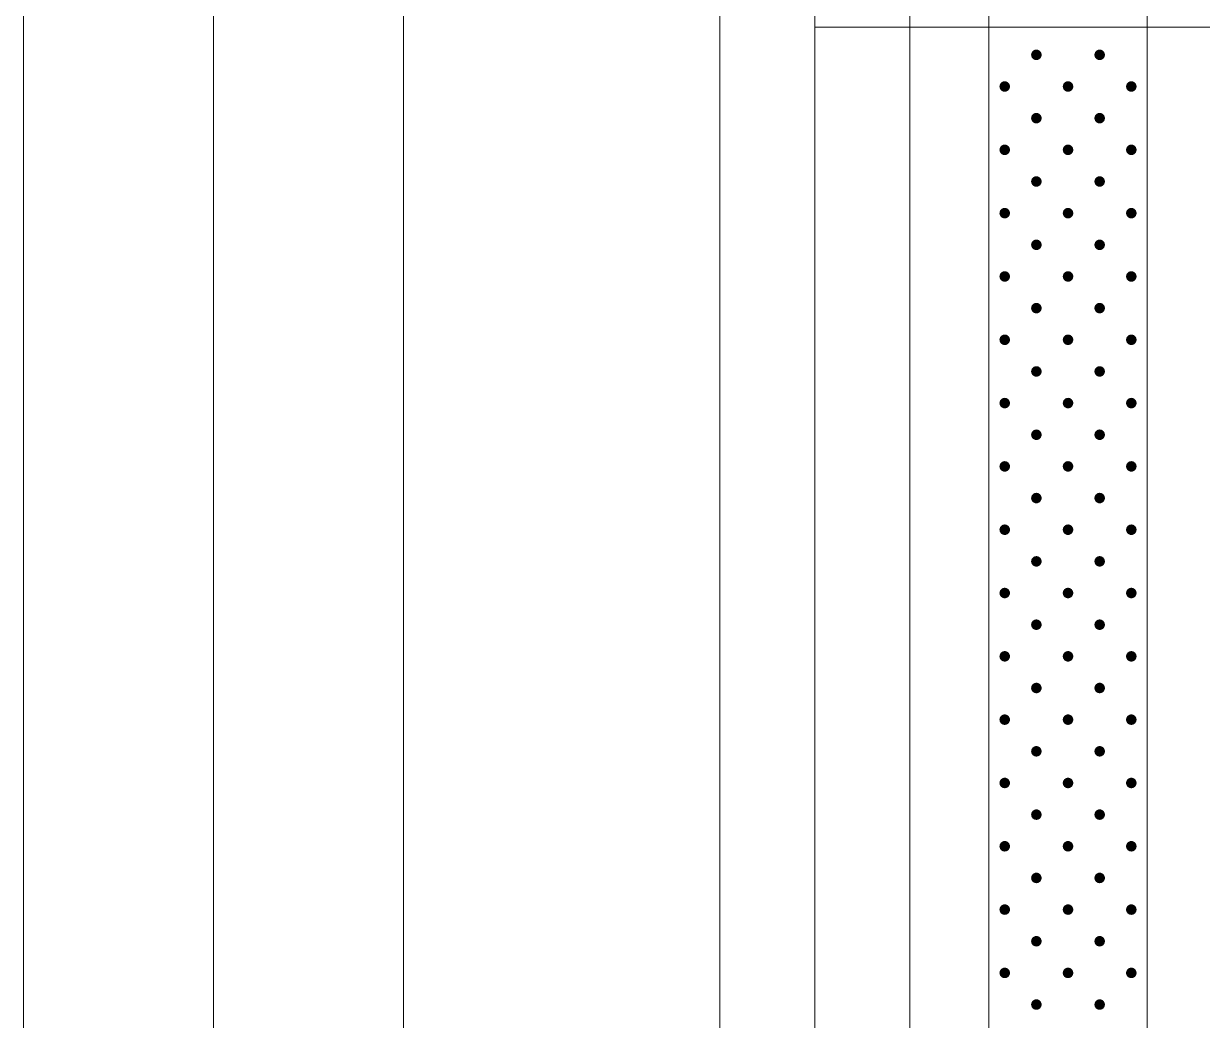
# Model space of a CAD drawing. Header units: inches. Extents: x -27 to 109, y -724 to 26.
# Drawn here: x 5.88 to 20.78, y -264.65 to -252.06 of the extents above; entities that cross this region are included whole.
import ezdxf

# ---------------------------------------------------------------- set-up
doc = ezdxf.new("R2010")
doc.units = ezdxf.units.IN
doc.header["$MEASUREMENT"] = 0
doc.layers.get('0').update_dxf_attribs({"lineweight": 0})

# ---------------------------------------------------------------- blocks, each defined once
blk = doc.blocks.new('lr_block_49')
at = {"true_color": 0x000000}
for points in [[(18.746, -252.471), (18.748, -252.454), (18.746, -252.437), (18.739, -252.42), (18.729, -252.407), (18.715, -252.396), (18.699, -252.389), (18.682, -252.387), (18.664, -252.389), (18.648, -252.396), (18.634, -252.407), (18.624, -252.42), (18.617, -252.437), (18.615, -252.454), (18.617, -252.471), (18.624, -252.487), (18.634, -252.501), (18.648, -252.511), (18.664, -252.518), (18.682, -252.52), (18.699, -252.518), (18.715, -252.511), (18.729, -252.501), (18.739, -252.487)], [(19.546, -252.471), (19.548, -252.454), (19.546, -252.437), (19.539, -252.42), (19.529, -252.407), (19.515, -252.396), (19.499, -252.389), (19.482, -252.387), (19.464, -252.389), (19.448, -252.396), (19.434, -252.407), (19.424, -252.42), (19.417, -252.437), (19.415, -252.454), (19.417, -252.471), (19.424, -252.487), (19.434, -252.501), (19.448, -252.511), (19.464, -252.518), (19.482, -252.52), (19.499, -252.518), (19.515, -252.511), (19.529, -252.501), (19.539, -252.487)], [(18.346, -252.871), (18.348, -252.854), (18.346, -252.837), (18.339, -252.82), (18.329, -252.807), (18.315, -252.796), (18.299, -252.789), (18.282, -252.787), (18.264, -252.789), (18.248, -252.796), (18.234, -252.807), (18.224, -252.82), (18.217, -252.837), (18.215, -252.854), (18.217, -252.871), (18.224, -252.887), (18.234, -252.901), (18.248, -252.911), (18.264, -252.918), (18.282, -252.92), (18.299, -252.918), (18.315, -252.911), (18.329, -252.901), (18.339, -252.887)], [(19.146, -252.871), (19.148, -252.854), (19.146, -252.837), (19.139, -252.82), (19.129, -252.807), (19.115, -252.796), (19.099, -252.789), (19.082, -252.787), (19.064, -252.789), (19.048, -252.796), (19.034, -252.807), (19.024, -252.82), (19.017, -252.837), (19.015, -252.854), (19.017, -252.871), (19.024, -252.887), (19.034, -252.901), (19.048, -252.911), (19.064, -252.918), (19.082, -252.92), (19.099, -252.918), (19.115, -252.911), (19.129, -252.901), (19.139, -252.887)], [(19.946, -252.871), (19.948, -252.854), (19.946, -252.837), (19.939, -252.82), (19.929, -252.807), (19.915, -252.796), (19.899, -252.789), (19.882, -252.787), (19.864, -252.789), (19.848, -252.796), (19.834, -252.807), (19.824, -252.82), (19.817, -252.837), (19.815, -252.854), (19.817, -252.871), (19.824, -252.887), (19.834, -252.901), (19.848, -252.911), (19.864, -252.918), (19.882, -252.92), (19.899, -252.918), (19.915, -252.911), (19.929, -252.901), (19.939, -252.887)], [(18.746, -253.271), (18.748, -253.254), (18.746, -253.237), (18.739, -253.22), (18.729, -253.207), (18.715, -253.196), (18.699, -253.189), (18.682, -253.187), (18.664, -253.189), (18.648, -253.196), (18.634, -253.207), (18.624, -253.22), (18.617, -253.237), (18.615, -253.254), (18.617, -253.271), (18.624, -253.287), (18.634, -253.301), (18.648, -253.311), (18.664, -253.318), (18.682, -253.32), (18.699, -253.318), (18.715, -253.311), (18.729, -253.301), (18.739, -253.287)], [(19.546, -253.271), (19.548, -253.254), (19.546, -253.237), (19.539, -253.22), (19.529, -253.207), (19.515, -253.196), (19.499, -253.189), (19.482, -253.187), (19.464, -253.189), (19.448, -253.196), (19.434, -253.207), (19.424, -253.22), (19.417, -253.237), (19.415, -253.254), (19.417, -253.271), (19.424, -253.287), (19.434, -253.301), (19.448, -253.311), (19.464, -253.318), (19.482, -253.32), (19.499, -253.318), (19.515, -253.311), (19.529, -253.301), (19.539, -253.287)], [(18.346, -253.671), (18.348, -253.654), (18.346, -253.637), (18.339, -253.62), (18.329, -253.607), (18.315, -253.596), (18.299, -253.589), (18.282, -253.587), (18.264, -253.589), (18.248, -253.596), (18.234, -253.607), (18.224, -253.62), (18.217, -253.637), (18.215, -253.654), (18.217, -253.671), (18.224, -253.687), (18.234, -253.701), (18.248, -253.711), (18.264, -253.718), (18.282, -253.72), (18.299, -253.718), (18.315, -253.711), (18.329, -253.701), (18.339, -253.687)], [(19.146, -253.671), (19.148, -253.654), (19.146, -253.637), (19.139, -253.62), (19.129, -253.607), (19.115, -253.596), (19.099, -253.589), (19.082, -253.587), (19.064, -253.589), (19.048, -253.596), (19.034, -253.607), (19.024, -253.62), (19.017, -253.637), (19.015, -253.654), (19.017, -253.671), (19.024, -253.687), (19.034, -253.701), (19.048, -253.711), (19.064, -253.718), (19.082, -253.72), (19.099, -253.718), (19.115, -253.711), (19.129, -253.701), (19.139, -253.687)], [(19.946, -253.671), (19.948, -253.654), (19.946, -253.637), (19.939, -253.62), (19.929, -253.607), (19.915, -253.596), (19.899, -253.589), (19.882, -253.587), (19.864, -253.589), (19.848, -253.596), (19.834, -253.607), (19.824, -253.62), (19.817, -253.637), (19.815, -253.654), (19.817, -253.671), (19.824, -253.687), (19.834, -253.701), (19.848, -253.711), (19.864, -253.718), (19.882, -253.72), (19.899, -253.718), (19.915, -253.711), (19.929, -253.701), (19.939, -253.687)], [(18.746, -254.071), (18.748, -254.054), (18.746, -254.037), (18.739, -254.02), (18.729, -254.007), (18.715, -253.996), (18.699, -253.989), (18.682, -253.987), (18.664, -253.989), (18.648, -253.996), (18.634, -254.007), (18.624, -254.02), (18.617, -254.037), (18.615, -254.054), (18.617, -254.071), (18.624, -254.087), (18.634, -254.101), (18.648, -254.111), (18.664, -254.118), (18.682, -254.12), (18.699, -254.118), (18.715, -254.111), (18.729, -254.101), (18.739, -254.087)], [(19.546, -254.071), (19.548, -254.054), (19.546, -254.037), (19.539, -254.02), (19.529, -254.007), (19.515, -253.996), (19.499, -253.989), (19.482, -253.987), (19.464, -253.989), (19.448, -253.996), (19.434, -254.007), (19.424, -254.02), (19.417, -254.037), (19.415, -254.054), (19.417, -254.071), (19.424, -254.087), (19.434, -254.101), (19.448, -254.111), (19.464, -254.118), (19.482, -254.12), (19.499, -254.118), (19.515, -254.111), (19.529, -254.101), (19.539, -254.087)], [(18.346, -254.471), (18.348, -254.454), (18.346, -254.437), (18.339, -254.42), (18.329, -254.407), (18.315, -254.396), (18.299, -254.389), (18.282, -254.387), (18.264, -254.389), (18.248, -254.396), (18.234, -254.407), (18.224, -254.42), (18.217, -254.437), (18.215, -254.454), (18.217, -254.471), (18.224, -254.487), (18.234, -254.501), (18.248, -254.511), (18.264, -254.518), (18.282, -254.52), (18.299, -254.518), (18.315, -254.511), (18.329, -254.501), (18.339, -254.487)], [(19.146, -254.471), (19.148, -254.454), (19.146, -254.437), (19.139, -254.42), (19.129, -254.407), (19.115, -254.396), (19.099, -254.389), (19.082, -254.387), (19.064, -254.389), (19.048, -254.396), (19.034, -254.407), (19.024, -254.42), (19.017, -254.437), (19.015, -254.454), (19.017, -254.471), (19.024, -254.487), (19.034, -254.501), (19.048, -254.511), (19.064, -254.518), (19.082, -254.52), (19.099, -254.518), (19.115, -254.511), (19.129, -254.501), (19.139, -254.487)], [(19.946, -254.471), (19.948, -254.454), (19.946, -254.437), (19.939, -254.42), (19.929, -254.407), (19.915, -254.396), (19.899, -254.389), (19.882, -254.387), (19.864, -254.389), (19.848, -254.396), (19.834, -254.407), (19.824, -254.42), (19.817, -254.437), (19.815, -254.454), (19.817, -254.471), (19.824, -254.487), (19.834, -254.501), (19.848, -254.511), (19.864, -254.518), (19.882, -254.52), (19.899, -254.518), (19.915, -254.511), (19.929, -254.501), (19.939, -254.487)], [(18.746, -254.871), (18.748, -254.854), (18.746, -254.837), (18.739, -254.82), (18.729, -254.807), (18.715, -254.796), (18.699, -254.789), (18.682, -254.787), (18.664, -254.789), (18.648, -254.796), (18.634, -254.807), (18.624, -254.82), (18.617, -254.837), (18.615, -254.854), (18.617, -254.871), (18.624, -254.887), (18.634, -254.901), (18.648, -254.911), (18.664, -254.918), (18.682, -254.92), (18.699, -254.918), (18.715, -254.911), (18.729, -254.901), (18.739, -254.887)], [(19.546, -254.871), (19.548, -254.854), (19.546, -254.837), (19.539, -254.82), (19.529, -254.807), (19.515, -254.796), (19.499, -254.789), (19.482, -254.787), (19.464, -254.789), (19.448, -254.796), (19.434, -254.807), (19.424, -254.82), (19.417, -254.837), (19.415, -254.854), (19.417, -254.871), (19.424, -254.887), (19.434, -254.901), (19.448, -254.911), (19.464, -254.918), (19.482, -254.92), (19.499, -254.918), (19.515, -254.911), (19.529, -254.901), (19.539, -254.887)], [(18.346, -255.271), (18.348, -255.254), (18.346, -255.237), (18.339, -255.22), (18.329, -255.207), (18.315, -255.196), (18.299, -255.189), (18.282, -255.187), (18.264, -255.189), (18.248, -255.196), (18.234, -255.207), (18.224, -255.22), (18.217, -255.237), (18.215, -255.254), (18.217, -255.271), (18.224, -255.287), (18.234, -255.301), (18.248, -255.311), (18.264, -255.318), (18.282, -255.32), (18.299, -255.318), (18.315, -255.311), (18.329, -255.301), (18.339, -255.287)], [(19.146, -255.271), (19.148, -255.254), (19.146, -255.237), (19.139, -255.22), (19.129, -255.207), (19.115, -255.196), (19.099, -255.189), (19.082, -255.187), (19.064, -255.189), (19.048, -255.196), (19.034, -255.207), (19.024, -255.22), (19.017, -255.237), (19.015, -255.254), (19.017, -255.271), (19.024, -255.287), (19.034, -255.301), (19.048, -255.311), (19.064, -255.318), (19.082, -255.32), (19.099, -255.318), (19.115, -255.311), (19.129, -255.301), (19.139, -255.287)], [(19.946, -255.271), (19.948, -255.254), (19.946, -255.237), (19.939, -255.22), (19.929, -255.207), (19.915, -255.196), (19.899, -255.189), (19.882, -255.187), (19.864, -255.189), (19.848, -255.196), (19.834, -255.207), (19.824, -255.22), (19.817, -255.237), (19.815, -255.254), (19.817, -255.271), (19.824, -255.287), (19.834, -255.301), (19.848, -255.311), (19.864, -255.318), (19.882, -255.32), (19.899, -255.318), (19.915, -255.311), (19.929, -255.301), (19.939, -255.287)], [(18.746, -255.671), (18.748, -255.654), (18.746, -255.637), (18.739, -255.62), (18.729, -255.607), (18.715, -255.596), (18.699, -255.589), (18.682, -255.587), (18.664, -255.589), (18.648, -255.596), (18.634, -255.607), (18.624, -255.62), (18.617, -255.637), (18.615, -255.654), (18.617, -255.671), (18.624, -255.687), (18.634, -255.701), (18.648, -255.711), (18.664, -255.718), (18.682, -255.72), (18.699, -255.718), (18.715, -255.711), (18.729, -255.701), (18.739, -255.687)], [(19.546, -255.671), (19.548, -255.654), (19.546, -255.637), (19.539, -255.62), (19.529, -255.607), (19.515, -255.596), (19.499, -255.589), (19.482, -255.587), (19.464, -255.589), (19.448, -255.596), (19.434, -255.607), (19.424, -255.62), (19.417, -255.637), (19.415, -255.654), (19.417, -255.671), (19.424, -255.687), (19.434, -255.701), (19.448, -255.711), (19.464, -255.718), (19.482, -255.72), (19.499, -255.718), (19.515, -255.711), (19.529, -255.701), (19.539, -255.687)], [(18.346, -256.071), (18.348, -256.054), (18.346, -256.037), (18.339, -256.02), (18.329, -256.007), (18.315, -255.996), (18.299, -255.989), (18.282, -255.987), (18.264, -255.989), (18.248, -255.996), (18.234, -256.007), (18.224, -256.02), (18.217, -256.037), (18.215, -256.054), (18.217, -256.071), (18.224, -256.087), (18.234, -256.101), (18.248, -256.111), (18.264, -256.118), (18.282, -256.12), (18.299, -256.118), (18.315, -256.111), (18.329, -256.101), (18.339, -256.087)], [(19.146, -256.071), (19.148, -256.054), (19.146, -256.037), (19.139, -256.02), (19.129, -256.007), (19.115, -255.996), (19.099, -255.989), (19.082, -255.987), (19.064, -255.989), (19.048, -255.996), (19.034, -256.007), (19.024, -256.02), (19.017, -256.037), (19.015, -256.054), (19.017, -256.071), (19.024, -256.087), (19.034, -256.101), (19.048, -256.111), (19.064, -256.118), (19.082, -256.12), (19.099, -256.118), (19.115, -256.111), (19.129, -256.101), (19.139, -256.087)], [(19.946, -256.071), (19.948, -256.054), (19.946, -256.037), (19.939, -256.02), (19.929, -256.007), (19.915, -255.996), (19.899, -255.989), (19.882, -255.987), (19.864, -255.989), (19.848, -255.996), (19.834, -256.007), (19.824, -256.02), (19.817, -256.037), (19.815, -256.054), (19.817, -256.071), (19.824, -256.087), (19.834, -256.101), (19.848, -256.111), (19.864, -256.118), (19.882, -256.12), (19.899, -256.118), (19.915, -256.111), (19.929, -256.101), (19.939, -256.087)], [(18.746, -256.471), (18.748, -256.454), (18.746, -256.437), (18.739, -256.42), (18.729, -256.407), (18.715, -256.396), (18.699, -256.389), (18.682, -256.387), (18.664, -256.389), (18.648, -256.396), (18.634, -256.407), (18.624, -256.42), (18.617, -256.437), (18.615, -256.454), (18.617, -256.471), (18.624, -256.487), (18.634, -256.501), (18.648, -256.511), (18.664, -256.518), (18.682, -256.52), (18.699, -256.518), (18.715, -256.511), (18.729, -256.501), (18.739, -256.487)], [(19.546, -256.471), (19.548, -256.454), (19.546, -256.437), (19.539, -256.42), (19.529, -256.407), (19.515, -256.396), (19.499, -256.389), (19.482, -256.387), (19.464, -256.389), (19.448, -256.396), (19.434, -256.407), (19.424, -256.42), (19.417, -256.437), (19.415, -256.454), (19.417, -256.471), (19.424, -256.487), (19.434, -256.501), (19.448, -256.511), (19.464, -256.518), (19.482, -256.52), (19.499, -256.518), (19.515, -256.511), (19.529, -256.501), (19.539, -256.487)], [(18.346, -256.871), (18.348, -256.854), (18.346, -256.837), (18.339, -256.82), (18.329, -256.807), (18.315, -256.796), (18.299, -256.789), (18.282, -256.787), (18.264, -256.789), (18.248, -256.796), (18.234, -256.807), (18.224, -256.82), (18.217, -256.837), (18.215, -256.854), (18.217, -256.871), (18.224, -256.887), (18.234, -256.901), (18.248, -256.911), (18.264, -256.918), (18.282, -256.92), (18.299, -256.918), (18.315, -256.911), (18.329, -256.901), (18.339, -256.887)], [(19.146, -256.871), (19.148, -256.854), (19.146, -256.837), (19.139, -256.82), (19.129, -256.807), (19.115, -256.796), (19.099, -256.789), (19.082, -256.787), (19.064, -256.789), (19.048, -256.796), (19.034, -256.807), (19.024, -256.82), (19.017, -256.837), (19.015, -256.854), (19.017, -256.871), (19.024, -256.887), (19.034, -256.901), (19.048, -256.911), (19.064, -256.918), (19.082, -256.92), (19.099, -256.918), (19.115, -256.911), (19.129, -256.901), (19.139, -256.887)], [(19.946, -256.871), (19.948, -256.854), (19.946, -256.837), (19.939, -256.82), (19.929, -256.807), (19.915, -256.796), (19.899, -256.789), (19.882, -256.787), (19.864, -256.789), (19.848, -256.796), (19.834, -256.807), (19.824, -256.82), (19.817, -256.837), (19.815, -256.854), (19.817, -256.871), (19.824, -256.887), (19.834, -256.901), (19.848, -256.911), (19.864, -256.918), (19.882, -256.92), (19.899, -256.918), (19.915, -256.911), (19.929, -256.901), (19.939, -256.887)], [(18.746, -257.271), (18.748, -257.254), (18.746, -257.237), (18.739, -257.22), (18.729, -257.207), (18.715, -257.196), (18.699, -257.189), (18.682, -257.187), (18.664, -257.189), (18.648, -257.196), (18.634, -257.207), (18.624, -257.22), (18.617, -257.237), (18.615, -257.254), (18.617, -257.271), (18.624, -257.287), (18.634, -257.301), (18.648, -257.311), (18.664, -257.318), (18.682, -257.32), (18.699, -257.318), (18.715, -257.311), (18.729, -257.301), (18.739, -257.287)], [(19.546, -257.271), (19.548, -257.254), (19.546, -257.237), (19.539, -257.22), (19.529, -257.207), (19.515, -257.196), (19.499, -257.189), (19.482, -257.187), (19.464, -257.189), (19.448, -257.196), (19.434, -257.207), (19.424, -257.22), (19.417, -257.237), (19.415, -257.254), (19.417, -257.271), (19.424, -257.287), (19.434, -257.301), (19.448, -257.311), (19.464, -257.318), (19.482, -257.32), (19.499, -257.318), (19.515, -257.311), (19.529, -257.301), (19.539, -257.287)], [(18.346, -257.671), (18.348, -257.654), (18.346, -257.637), (18.339, -257.62), (18.329, -257.607), (18.315, -257.596), (18.299, -257.589), (18.282, -257.587), (18.264, -257.589), (18.248, -257.596), (18.234, -257.607), (18.224, -257.62), (18.217, -257.637), (18.215, -257.654), (18.217, -257.671), (18.224, -257.687), (18.234, -257.701), (18.248, -257.711), (18.264, -257.718), (18.282, -257.72), (18.299, -257.718), (18.315, -257.711), (18.329, -257.701), (18.339, -257.687)], [(19.146, -257.671), (19.148, -257.654), (19.146, -257.637), (19.139, -257.62), (19.129, -257.607), (19.115, -257.596), (19.099, -257.589), (19.082, -257.587), (19.064, -257.589), (19.048, -257.596), (19.034, -257.607), (19.024, -257.62), (19.017, -257.637), (19.015, -257.654), (19.017, -257.671), (19.024, -257.687), (19.034, -257.701), (19.048, -257.711), (19.064, -257.718), (19.082, -257.72), (19.099, -257.718), (19.115, -257.711), (19.129, -257.701), (19.139, -257.687)], [(19.946, -257.671), (19.948, -257.654), (19.946, -257.637), (19.939, -257.62), (19.929, -257.607), (19.915, -257.596), (19.899, -257.589), (19.882, -257.587), (19.864, -257.589), (19.848, -257.596), (19.834, -257.607), (19.824, -257.62), (19.817, -257.637), (19.815, -257.654), (19.817, -257.671), (19.824, -257.687), (19.834, -257.701), (19.848, -257.711), (19.864, -257.718), (19.882, -257.72), (19.899, -257.718), (19.915, -257.711), (19.929, -257.701), (19.939, -257.687)], [(18.746, -258.071), (18.748, -258.054), (18.746, -258.037), (18.739, -258.02), (18.729, -258.007), (18.715, -257.996), (18.699, -257.989), (18.682, -257.987), (18.664, -257.989), (18.648, -257.996), (18.634, -258.007), (18.624, -258.02), (18.617, -258.037), (18.615, -258.054), (18.617, -258.071), (18.624, -258.087), (18.634, -258.101), (18.648, -258.111), (18.664, -258.118), (18.682, -258.12), (18.699, -258.118), (18.715, -258.111), (18.729, -258.101), (18.739, -258.087)], [(19.546, -258.071), (19.548, -258.054), (19.546, -258.037), (19.539, -258.02), (19.529, -258.007), (19.515, -257.996), (19.499, -257.989), (19.482, -257.987), (19.464, -257.989), (19.448, -257.996), (19.434, -258.007), (19.424, -258.02), (19.417, -258.037), (19.415, -258.054), (19.417, -258.071), (19.424, -258.087), (19.434, -258.101), (19.448, -258.111), (19.464, -258.118), (19.482, -258.12), (19.499, -258.118), (19.515, -258.111), (19.529, -258.101), (19.539, -258.087)], [(18.346, -258.471), (18.348, -258.454), (18.346, -258.437), (18.339, -258.42), (18.329, -258.407), (18.315, -258.396), (18.299, -258.389), (18.282, -258.387), (18.264, -258.389), (18.248, -258.396), (18.234, -258.407), (18.224, -258.42), (18.217, -258.437), (18.215, -258.454), (18.217, -258.471), (18.224, -258.487), (18.234, -258.501), (18.248, -258.511), (18.264, -258.518), (18.282, -258.52), (18.299, -258.518), (18.315, -258.511), (18.329, -258.501), (18.339, -258.487)], [(19.146, -258.471), (19.148, -258.454), (19.146, -258.437), (19.139, -258.42), (19.129, -258.407), (19.115, -258.396), (19.099, -258.389), (19.082, -258.387), (19.064, -258.389), (19.048, -258.396), (19.034, -258.407), (19.024, -258.42), (19.017, -258.437), (19.015, -258.454), (19.017, -258.471), (19.024, -258.487), (19.034, -258.501), (19.048, -258.511), (19.064, -258.518), (19.082, -258.52), (19.099, -258.518), (19.115, -258.511), (19.129, -258.501), (19.139, -258.487)], [(19.946, -258.471), (19.948, -258.454), (19.946, -258.437), (19.939, -258.42), (19.929, -258.407), (19.915, -258.396), (19.899, -258.389), (19.882, -258.387), (19.864, -258.389), (19.848, -258.396), (19.834, -258.407), (19.824, -258.42), (19.817, -258.437), (19.815, -258.454), (19.817, -258.471), (19.824, -258.487), (19.834, -258.501), (19.848, -258.511), (19.864, -258.518), (19.882, -258.52), (19.899, -258.518), (19.915, -258.511), (19.929, -258.501), (19.939, -258.487)], [(18.746, -258.871), (18.748, -258.854), (18.746, -258.837), (18.739, -258.82), (18.729, -258.807), (18.715, -258.796), (18.699, -258.789), (18.682, -258.787), (18.664, -258.789), (18.648, -258.796), (18.634, -258.807), (18.624, -258.82), (18.617, -258.837), (18.615, -258.854), (18.617, -258.871), (18.624, -258.887), (18.634, -258.901), (18.648, -258.911), (18.664, -258.918), (18.682, -258.92), (18.699, -258.918), (18.715, -258.911), (18.729, -258.901), (18.739, -258.887)], [(19.546, -258.871), (19.548, -258.854), (19.546, -258.837), (19.539, -258.82), (19.529, -258.807), (19.515, -258.796), (19.499, -258.789), (19.482, -258.787), (19.464, -258.789), (19.448, -258.796), (19.434, -258.807), (19.424, -258.82), (19.417, -258.837), (19.415, -258.854), (19.417, -258.871), (19.424, -258.887), (19.434, -258.901), (19.448, -258.911), (19.464, -258.918), (19.482, -258.92), (19.499, -258.918), (19.515, -258.911), (19.529, -258.901), (19.539, -258.887)], [(18.346, -259.271), (18.348, -259.254), (18.346, -259.237), (18.339, -259.22), (18.329, -259.207), (18.315, -259.196), (18.299, -259.189), (18.282, -259.187), (18.264, -259.189), (18.248, -259.196), (18.234, -259.207), (18.224, -259.22), (18.217, -259.237), (18.215, -259.254), (18.217, -259.271), (18.224, -259.287), (18.234, -259.301), (18.248, -259.311), (18.264, -259.318), (18.282, -259.32), (18.299, -259.318), (18.315, -259.311), (18.329, -259.301), (18.339, -259.287)], [(19.146, -259.271), (19.148, -259.254), (19.146, -259.237), (19.139, -259.22), (19.129, -259.207), (19.115, -259.196), (19.099, -259.189), (19.082, -259.187), (19.064, -259.189), (19.048, -259.196), (19.034, -259.207), (19.024, -259.22), (19.017, -259.237), (19.015, -259.254), (19.017, -259.271), (19.024, -259.287), (19.034, -259.301), (19.048, -259.311), (19.064, -259.318), (19.082, -259.32), (19.099, -259.318), (19.115, -259.311), (19.129, -259.301), (19.139, -259.287)], [(19.946, -259.271), (19.948, -259.254), (19.946, -259.237), (19.939, -259.22), (19.929, -259.207), (19.915, -259.196), (19.899, -259.189), (19.882, -259.187), (19.864, -259.189), (19.848, -259.196), (19.834, -259.207), (19.824, -259.22), (19.817, -259.237), (19.815, -259.254), (19.817, -259.271), (19.824, -259.287), (19.834, -259.301), (19.848, -259.311), (19.864, -259.318), (19.882, -259.32), (19.899, -259.318), (19.915, -259.311), (19.929, -259.301), (19.939, -259.287)], [(18.746, -259.671), (18.748, -259.654), (18.746, -259.637), (18.739, -259.62), (18.729, -259.607), (18.715, -259.596), (18.699, -259.589), (18.682, -259.587), (18.664, -259.589), (18.648, -259.596), (18.634, -259.607), (18.624, -259.62), (18.617, -259.637), (18.615, -259.654), (18.617, -259.671), (18.624, -259.687), (18.634, -259.701), (18.648, -259.711), (18.664, -259.718), (18.682, -259.72), (18.699, -259.718), (18.715, -259.711), (18.729, -259.701), (18.739, -259.687)], [(19.546, -259.671), (19.548, -259.654), (19.546, -259.637), (19.539, -259.62), (19.529, -259.607), (19.515, -259.596), (19.499, -259.589), (19.482, -259.587), (19.464, -259.589), (19.448, -259.596), (19.434, -259.607), (19.424, -259.62), (19.417, -259.637), (19.415, -259.654), (19.417, -259.671), (19.424, -259.687), (19.434, -259.701), (19.448, -259.711), (19.464, -259.718), (19.482, -259.72), (19.499, -259.718), (19.515, -259.711), (19.529, -259.701), (19.539, -259.687)], [(18.346, -260.071), (18.348, -260.054), (18.346, -260.037), (18.339, -260.02), (18.329, -260.007), (18.315, -259.996), (18.299, -259.989), (18.282, -259.987), (18.264, -259.989), (18.248, -259.996), (18.234, -260.007), (18.224, -260.02), (18.217, -260.037), (18.215, -260.054), (18.217, -260.071), (18.224, -260.087), (18.234, -260.101), (18.248, -260.111), (18.264, -260.118), (18.282, -260.12), (18.299, -260.118), (18.315, -260.111), (18.329, -260.101), (18.339, -260.087)], [(19.146, -260.071), (19.148, -260.054), (19.146, -260.037), (19.139, -260.02), (19.129, -260.007), (19.115, -259.996), (19.099, -259.989), (19.082, -259.987), (19.064, -259.989), (19.048, -259.996), (19.034, -260.007), (19.024, -260.02), (19.017, -260.037), (19.015, -260.054), (19.017, -260.071), (19.024, -260.087), (19.034, -260.101), (19.048, -260.111), (19.064, -260.118), (19.082, -260.12), (19.099, -260.118), (19.115, -260.111), (19.129, -260.101), (19.139, -260.087)], [(19.946, -260.071), (19.948, -260.054), (19.946, -260.037), (19.939, -260.02), (19.929, -260.007), (19.915, -259.996), (19.899, -259.989), (19.882, -259.987), (19.864, -259.989), (19.848, -259.996), (19.834, -260.007), (19.824, -260.02), (19.817, -260.037), (19.815, -260.054), (19.817, -260.071), (19.824, -260.087), (19.834, -260.101), (19.848, -260.111), (19.864, -260.118), (19.882, -260.12), (19.899, -260.118), (19.915, -260.111), (19.929, -260.101), (19.939, -260.087)], [(18.746, -260.471), (18.748, -260.454), (18.746, -260.437), (18.739, -260.42), (18.729, -260.407), (18.715, -260.396), (18.699, -260.389), (18.682, -260.387), (18.664, -260.389), (18.648, -260.396), (18.634, -260.407), (18.624, -260.42), (18.617, -260.437), (18.615, -260.454), (18.617, -260.471), (18.624, -260.487), (18.634, -260.501), (18.648, -260.511), (18.664, -260.518), (18.682, -260.52), (18.699, -260.518), (18.715, -260.511), (18.729, -260.501), (18.739, -260.487)], [(19.546, -260.471), (19.548, -260.454), (19.546, -260.437), (19.539, -260.42), (19.529, -260.407), (19.515, -260.396), (19.499, -260.389), (19.482, -260.387), (19.464, -260.389), (19.448, -260.396), (19.434, -260.407), (19.424, -260.42), (19.417, -260.437), (19.415, -260.454), (19.417, -260.471), (19.424, -260.487), (19.434, -260.501), (19.448, -260.511), (19.464, -260.518), (19.482, -260.52), (19.499, -260.518), (19.515, -260.511), (19.529, -260.501), (19.539, -260.487)], [(18.346, -260.871), (18.348, -260.854), (18.346, -260.837), (18.339, -260.82), (18.329, -260.807), (18.315, -260.796), (18.299, -260.789), (18.282, -260.787), (18.264, -260.789), (18.248, -260.796), (18.234, -260.807), (18.224, -260.82), (18.217, -260.837), (18.215, -260.854), (18.217, -260.871), (18.224, -260.887), (18.234, -260.901), (18.248, -260.911), (18.264, -260.918), (18.282, -260.92), (18.299, -260.918), (18.315, -260.911), (18.329, -260.901), (18.339, -260.887)], [(19.146, -260.871), (19.148, -260.854), (19.146, -260.837), (19.139, -260.82), (19.129, -260.807), (19.115, -260.796), (19.099, -260.789), (19.082, -260.787), (19.064, -260.789), (19.048, -260.796), (19.034, -260.807), (19.024, -260.82), (19.017, -260.837), (19.015, -260.854), (19.017, -260.871), (19.024, -260.887), (19.034, -260.901), (19.048, -260.911), (19.064, -260.918), (19.082, -260.92), (19.099, -260.918), (19.115, -260.911), (19.129, -260.901), (19.139, -260.887)], [(19.946, -260.871), (19.948, -260.854), (19.946, -260.837), (19.939, -260.82), (19.929, -260.807), (19.915, -260.796), (19.899, -260.789), (19.882, -260.787), (19.864, -260.789), (19.848, -260.796), (19.834, -260.807), (19.824, -260.82), (19.817, -260.837), (19.815, -260.854), (19.817, -260.871), (19.824, -260.887), (19.834, -260.901), (19.848, -260.911), (19.864, -260.918), (19.882, -260.92), (19.899, -260.918), (19.915, -260.911), (19.929, -260.901), (19.939, -260.887)], [(18.746, -261.271), (18.748, -261.254), (18.746, -261.237), (18.739, -261.22), (18.729, -261.207), (18.715, -261.196), (18.699, -261.189), (18.682, -261.187), (18.664, -261.189), (18.648, -261.196), (18.634, -261.207), (18.624, -261.22), (18.617, -261.237), (18.615, -261.254), (18.617, -261.271), (18.624, -261.287), (18.634, -261.301), (18.648, -261.311), (18.664, -261.318), (18.682, -261.32), (18.699, -261.318), (18.715, -261.311), (18.729, -261.301), (18.739, -261.287)], [(19.546, -261.271), (19.548, -261.254), (19.546, -261.237), (19.539, -261.22), (19.529, -261.207), (19.515, -261.196), (19.499, -261.189), (19.482, -261.187), (19.464, -261.189), (19.448, -261.196), (19.434, -261.207), (19.424, -261.22), (19.417, -261.237), (19.415, -261.254), (19.417, -261.271), (19.424, -261.287), (19.434, -261.301), (19.448, -261.311), (19.464, -261.318), (19.482, -261.32), (19.499, -261.318), (19.515, -261.311), (19.529, -261.301), (19.539, -261.287)], [(18.346, -261.671), (18.348, -261.654), (18.346, -261.637), (18.339, -261.62), (18.329, -261.607), (18.315, -261.596), (18.299, -261.589), (18.282, -261.587), (18.264, -261.589), (18.248, -261.596), (18.234, -261.607), (18.224, -261.62), (18.217, -261.637), (18.215, -261.654), (18.217, -261.671), (18.224, -261.687), (18.234, -261.701), (18.248, -261.711), (18.264, -261.718), (18.282, -261.72), (18.299, -261.718), (18.315, -261.711), (18.329, -261.701), (18.339, -261.687)], [(19.146, -261.671), (19.148, -261.654), (19.146, -261.637), (19.139, -261.62), (19.129, -261.607), (19.115, -261.596), (19.099, -261.589), (19.082, -261.587), (19.064, -261.589), (19.048, -261.596), (19.034, -261.607), (19.024, -261.62), (19.017, -261.637), (19.015, -261.654), (19.017, -261.671), (19.024, -261.687), (19.034, -261.701), (19.048, -261.711), (19.064, -261.718), (19.082, -261.72), (19.099, -261.718), (19.115, -261.711), (19.129, -261.701), (19.139, -261.687)], [(19.946, -261.671), (19.948, -261.654), (19.946, -261.637), (19.939, -261.62), (19.929, -261.607), (19.915, -261.596), (19.899, -261.589), (19.882, -261.587), (19.864, -261.589), (19.848, -261.596), (19.834, -261.607), (19.824, -261.62), (19.817, -261.637), (19.815, -261.654), (19.817, -261.671), (19.824, -261.687), (19.834, -261.701), (19.848, -261.711), (19.864, -261.718), (19.882, -261.72), (19.899, -261.718), (19.915, -261.711), (19.929, -261.701), (19.939, -261.687)], [(18.746, -262.071), (18.748, -262.054), (18.746, -262.037), (18.739, -262.02), (18.729, -262.007), (18.715, -261.996), (18.699, -261.989), (18.682, -261.987), (18.664, -261.989), (18.648, -261.996), (18.634, -262.007), (18.624, -262.02), (18.617, -262.037), (18.615, -262.054), (18.617, -262.071), (18.624, -262.087), (18.634, -262.101), (18.648, -262.111), (18.664, -262.118), (18.682, -262.12), (18.699, -262.118), (18.715, -262.111), (18.729, -262.101), (18.739, -262.087)], [(19.546, -262.071), (19.548, -262.054), (19.546, -262.037), (19.539, -262.02), (19.529, -262.007), (19.515, -261.996), (19.499, -261.989), (19.482, -261.987), (19.464, -261.989), (19.448, -261.996), (19.434, -262.007), (19.424, -262.02), (19.417, -262.037), (19.415, -262.054), (19.417, -262.071), (19.424, -262.087), (19.434, -262.101), (19.448, -262.111), (19.464, -262.118), (19.482, -262.12), (19.499, -262.118), (19.515, -262.111), (19.529, -262.101), (19.539, -262.087)], [(18.346, -262.471), (18.348, -262.454), (18.346, -262.437), (18.339, -262.42), (18.329, -262.407), (18.315, -262.396), (18.299, -262.389), (18.282, -262.387), (18.264, -262.389), (18.248, -262.396), (18.234, -262.407), (18.224, -262.42), (18.217, -262.437), (18.215, -262.454), (18.217, -262.471), (18.224, -262.487), (18.234, -262.501), (18.248, -262.511), (18.264, -262.518), (18.282, -262.52), (18.299, -262.518), (18.315, -262.511), (18.329, -262.501), (18.339, -262.487)], [(19.146, -262.471), (19.148, -262.454), (19.146, -262.437), (19.139, -262.42), (19.129, -262.407), (19.115, -262.396), (19.099, -262.389), (19.082, -262.387), (19.064, -262.389), (19.048, -262.396), (19.034, -262.407), (19.024, -262.42), (19.017, -262.437), (19.015, -262.454), (19.017, -262.471), (19.024, -262.487), (19.034, -262.501), (19.048, -262.511), (19.064, -262.518), (19.082, -262.52), (19.099, -262.518), (19.115, -262.511), (19.129, -262.501), (19.139, -262.487)], [(19.946, -262.471), (19.948, -262.454), (19.946, -262.437), (19.939, -262.42), (19.929, -262.407), (19.915, -262.396), (19.899, -262.389), (19.882, -262.387), (19.864, -262.389), (19.848, -262.396), (19.834, -262.407), (19.824, -262.42), (19.817, -262.437), (19.815, -262.454), (19.817, -262.471), (19.824, -262.487), (19.834, -262.501), (19.848, -262.511), (19.864, -262.518), (19.882, -262.52), (19.899, -262.518), (19.915, -262.511), (19.929, -262.501), (19.939, -262.487)], [(18.746, -262.871), (18.748, -262.854), (18.746, -262.837), (18.739, -262.82), (18.729, -262.807), (18.715, -262.796), (18.699, -262.789), (18.682, -262.787), (18.664, -262.789), (18.648, -262.796), (18.634, -262.807), (18.624, -262.82), (18.617, -262.837), (18.615, -262.854), (18.617, -262.871), (18.624, -262.887), (18.634, -262.901), (18.648, -262.911), (18.664, -262.918), (18.682, -262.92), (18.699, -262.918), (18.715, -262.911), (18.729, -262.901), (18.739, -262.887)], [(19.546, -262.871), (19.548, -262.854), (19.546, -262.837), (19.539, -262.82), (19.529, -262.807), (19.515, -262.796), (19.499, -262.789), (19.482, -262.787), (19.464, -262.789), (19.448, -262.796), (19.434, -262.807), (19.424, -262.82), (19.417, -262.837), (19.415, -262.854), (19.417, -262.871), (19.424, -262.887), (19.434, -262.901), (19.448, -262.911), (19.464, -262.918), (19.482, -262.92), (19.499, -262.918), (19.515, -262.911), (19.529, -262.901), (19.539, -262.887)], [(18.346, -263.271), (18.348, -263.254), (18.346, -263.237), (18.339, -263.22), (18.329, -263.207), (18.315, -263.196), (18.299, -263.189), (18.282, -263.187), (18.264, -263.189), (18.248, -263.196), (18.234, -263.207), (18.224, -263.22), (18.217, -263.237), (18.215, -263.254), (18.217, -263.271), (18.224, -263.287), (18.234, -263.301), (18.248, -263.311), (18.264, -263.318), (18.282, -263.32), (18.299, -263.318), (18.315, -263.311), (18.329, -263.301), (18.339, -263.287)], [(19.146, -263.271), (19.148, -263.254), (19.146, -263.237), (19.139, -263.22), (19.129, -263.207), (19.115, -263.196), (19.099, -263.189), (19.082, -263.187), (19.064, -263.189), (19.048, -263.196), (19.034, -263.207), (19.024, -263.22), (19.017, -263.237), (19.015, -263.254), (19.017, -263.271), (19.024, -263.287), (19.034, -263.301), (19.048, -263.311), (19.064, -263.318), (19.082, -263.32), (19.099, -263.318), (19.115, -263.311), (19.129, -263.301), (19.139, -263.287)], [(19.946, -263.271), (19.948, -263.254), (19.946, -263.237), (19.939, -263.22), (19.929, -263.207), (19.915, -263.196), (19.899, -263.189), (19.882, -263.187), (19.864, -263.189), (19.848, -263.196), (19.834, -263.207), (19.824, -263.22), (19.817, -263.237), (19.815, -263.254), (19.817, -263.271), (19.824, -263.287), (19.834, -263.301), (19.848, -263.311), (19.864, -263.318), (19.882, -263.32), (19.899, -263.318), (19.915, -263.311), (19.929, -263.301), (19.939, -263.287)], [(18.746, -263.671), (18.748, -263.654), (18.746, -263.637), (18.739, -263.62), (18.729, -263.607), (18.715, -263.596), (18.699, -263.589), (18.682, -263.587), (18.664, -263.589), (18.648, -263.596), (18.634, -263.607), (18.624, -263.62), (18.617, -263.637), (18.615, -263.654), (18.617, -263.671), (18.624, -263.687), (18.634, -263.701), (18.648, -263.711), (18.664, -263.718), (18.682, -263.72), (18.699, -263.718), (18.715, -263.711), (18.729, -263.701), (18.739, -263.687)], [(19.546, -263.671), (19.548, -263.654), (19.546, -263.637), (19.539, -263.62), (19.529, -263.607), (19.515, -263.596), (19.499, -263.589), (19.482, -263.587), (19.464, -263.589), (19.448, -263.596), (19.434, -263.607), (19.424, -263.62), (19.417, -263.637), (19.415, -263.654), (19.417, -263.671), (19.424, -263.687), (19.434, -263.701), (19.448, -263.711), (19.464, -263.718), (19.482, -263.72), (19.499, -263.718), (19.515, -263.711), (19.529, -263.701), (19.539, -263.687)], [(18.346, -264.071), (18.348, -264.054), (18.346, -264.037), (18.339, -264.02), (18.329, -264.007), (18.315, -263.996), (18.299, -263.989), (18.282, -263.987), (18.264, -263.989), (18.248, -263.996), (18.234, -264.007), (18.224, -264.02), (18.217, -264.037), (18.215, -264.054), (18.217, -264.071), (18.224, -264.087), (18.234, -264.101), (18.248, -264.111), (18.264, -264.118), (18.282, -264.12), (18.299, -264.118), (18.315, -264.111), (18.329, -264.101), (18.339, -264.087)], [(19.146, -264.071), (19.148, -264.054), (19.146, -264.037), (19.139, -264.02), (19.129, -264.007), (19.115, -263.996), (19.099, -263.989), (19.082, -263.987), (19.064, -263.989), (19.048, -263.996), (19.034, -264.007), (19.024, -264.02), (19.017, -264.037), (19.015, -264.054), (19.017, -264.071), (19.024, -264.087), (19.034, -264.101), (19.048, -264.111), (19.064, -264.118), (19.082, -264.12), (19.099, -264.118), (19.115, -264.111), (19.129, -264.101), (19.139, -264.087)], [(19.946, -264.071), (19.948, -264.054), (19.946, -264.037), (19.939, -264.02), (19.929, -264.007), (19.915, -263.996), (19.899, -263.989), (19.882, -263.987), (19.864, -263.989), (19.848, -263.996), (19.834, -264.007), (19.824, -264.02), (19.817, -264.037), (19.815, -264.054), (19.817, -264.071), (19.824, -264.087), (19.834, -264.101), (19.848, -264.111), (19.864, -264.118), (19.882, -264.12), (19.899, -264.118), (19.915, -264.111), (19.929, -264.101), (19.939, -264.087)], [(18.746, -264.471), (18.748, -264.454), (18.746, -264.437), (18.739, -264.42), (18.729, -264.407), (18.715, -264.396), (18.699, -264.389), (18.682, -264.387), (18.664, -264.389), (18.648, -264.396), (18.634, -264.407), (18.624, -264.42), (18.617, -264.437), (18.615, -264.454), (18.617, -264.471), (18.624, -264.487), (18.634, -264.501), (18.648, -264.511), (18.664, -264.518), (18.682, -264.52), (18.699, -264.518), (18.715, -264.511), (18.729, -264.501), (18.739, -264.487)], [(19.546, -264.471), (19.548, -264.454), (19.546, -264.437), (19.539, -264.42), (19.529, -264.407), (19.515, -264.396), (19.499, -264.389), (19.482, -264.387), (19.464, -264.389), (19.448, -264.396), (19.434, -264.407), (19.424, -264.42), (19.417, -264.437), (19.415, -264.454), (19.417, -264.471), (19.424, -264.487), (19.434, -264.501), (19.448, -264.511), (19.464, -264.518), (19.482, -264.52), (19.499, -264.518), (19.515, -264.511), (19.529, -264.501), (19.539, -264.487)]]:
    blk.add_hatch(color=18, dxfattribs=at).paths.add_polyline_path(points, flags=17)

msp = doc.modelspace()

# ---------------------------------------------------------------- linework, layer by layer
at = {"linetype": 'Continuous', "lineweight": 15}
for p, q in [((5.882, 0.896), (5.882, -693.554)), ((8.282, 0.896), (8.282, -693.554)), ((10.682, 0.896), (10.682, -693.554)), ((14.682, 0.896), (14.682, -693.554)), ((15.882, 0.896), (15.882, -693.554)), ((17.082, 0.896), (17.082, -693.554)), ((18.082, -249.954), (18.082, -252.104)), ((20.082, -249.954), (20.082, -252.104)), ((15.882, -252.104), (17.082, -252.104)), ((17.082, -252.104), (18.082, -252.104)), ((18.082, -252.104), (20.082, -252.104)), ((18.082, -252.104), (18.082, -285.204)), ((21.082, -252.104), (20.082, -252.104)), ((20.082, -252.104), (20.082, -285.204))]:
    msp.add_line(p, q, dxfattribs=at)

# ---------------------------------------------------------------- block references
at = {"color": 7}
msp.add_blockref('lr_block_49', (0, 0), dxfattribs=at)

doc.saveas('drawing.dxf')
